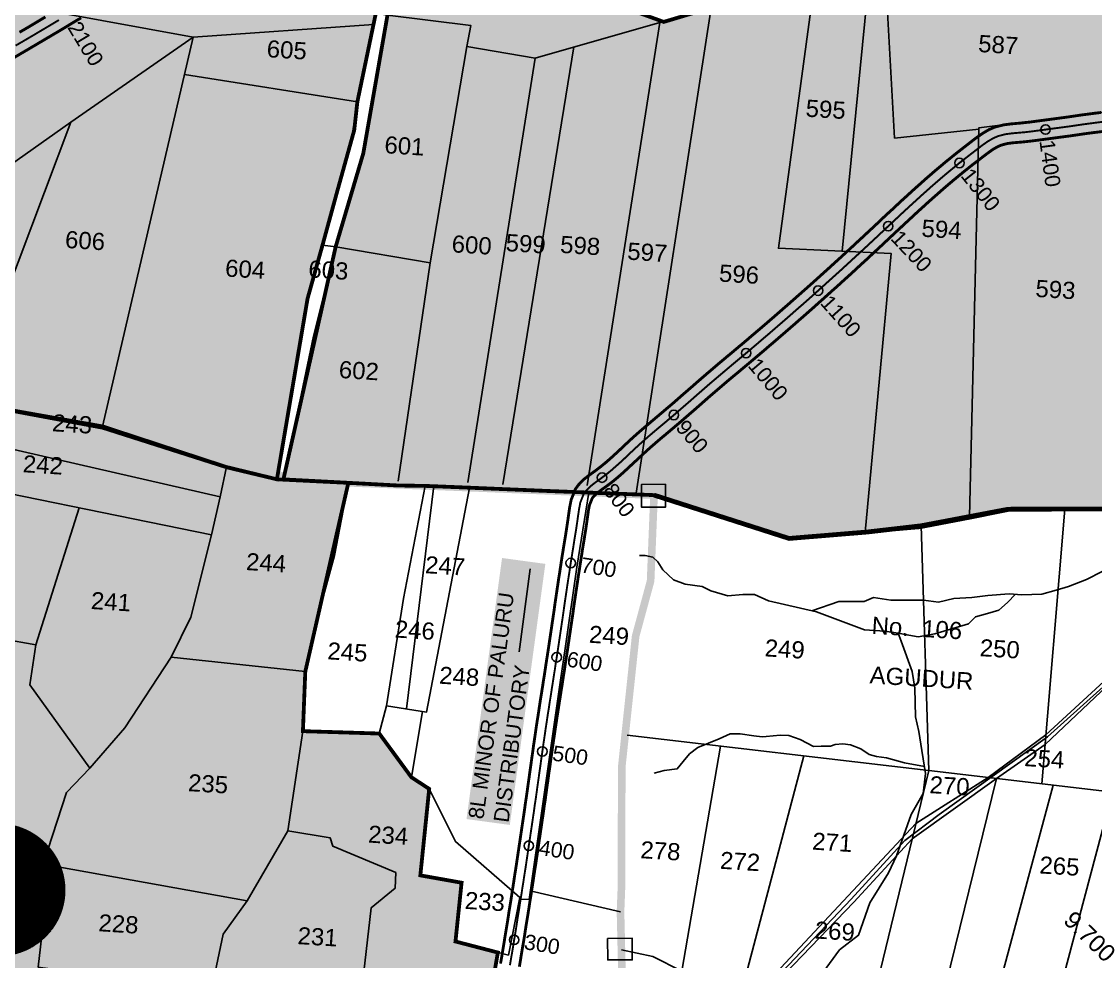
# Model space of a CAD drawing. Header units: inches. Extents: x 201618 to 222325, y 1599056 to 1612709.
# Drawn here: x 205704 to 206832, y 1605754 to 1606741 of the extents above; entities that cross this region are included whole.
import ezdxf
from ezdxf.enums import TextEntityAlignment as Align

# ---------------------------------------------------------------- set-up
doc = ezdxf.new("R2010")
doc.units = ezdxf.units.IN
doc.header["$LTSCALE"] = 15
doc.header["$MEASUREMENT"] = 0
doc.header["$PDMODE"] = 32
doc.header["$PDSIZE"] = 10
doc.linetypes.add('ACAD_ISO02W100', pattern=[15, 12, -3])
doc.linetypes.add('HIDDEN2', pattern=[0.1875, 0.125, -0.0625])
for name, color, linetype in [('CANAL1', 7, 'Continuous'), ('CHANAGE', 1, 'Continuous'), ('CSMark', 72, 'Continuous'), ('PAPER SIZE', 5, 'Continuous'), ('PLOT', 7, 'Continuous'), ('PLOTS', 7, 'Continuous'), ('PLOTS NO', 7, 'Continuous'), ('ROAD', 1, 'Continuous'), ('STREAM', 4, 'Continuous'), ('STRUCTURE', 5, 'Continuous'), ('text2', 7, 'Continuous'), ('VILLAGE BOUNDARY STONES', 1, 'Continuous'), ('VILLAGE BOUNDAY', 5, 'Continuous'), ('WUA-12', 3, 'Continuous')]:
    doc.layers.add(name, color=color, linetype=linetype)
doc.styles.get("Standard").update_dxf_attribs({"font": 'arial.ttf'})
doc.dimstyles.get("Standard").update_dxf_attribs({"dimtxt": 0.18, "dimasz": 0.18, "dimexe": 0.18, "dimexo": 0.0625, "dimgap": 0.09, "dimtad": 0, "dimtih": 1, "dimtoh": 1, "dimdec": 4, "dimzin": 0, "dimdsep": 46, "dimtxsty": 'Standard', "dimcen": 0.09, "dimadec": 0, "dimazin": 0, "dimtfac": 1, "dimtdec": 4, "dimtofl": 0, "dimtmove": 0, "dimatfit": 3, "dimfxl": 1, "dimtolj": 1, "dimtzin": 0, "dimarcsym": 0})

msp = doc.modelspace()

# ---------------------------------------------------------------- hatches: boundary and pattern name
at = {"layer": 'PLOTS NO'}
h = msp.add_hatch(color=2, dxfattribs=at)
h.dxf.hatch_style = 1
h.paths.add_polyline_path([(205462.2, 1606348.3), (205437.6, 1606348.2), (205429.1, 1606349.1), (205404, 1606351.8), (205396, 1606429.5), (205388, 1606507.3), (205383.9, 1606669.8), (205420.6, 1606841), (205458.9, 1606950.9), (205460.2, 1606950.6), (205485.3, 1607027.8), (205485.4, 1607083.6), (205485.4, 1607112.7), (205487.9, 1607137.7), (205495.4, 1607214), (205497.9, 1607239.3), (205505.4, 1607315.3), (205538.5, 1607335.4), (205590.8, 1607320.2), (205581.5, 1607365.7), (205596.3, 1607383.3), (205696, 1607382.1), (205703.6, 1607405.8), (205699.9, 1607446.4), (205652, 1607452.5), (205654.1, 1607569.4), (205646.1, 1607614.3), (205657.8, 1607769.8), (205770.2, 1607793.5), (205757, 1607719.9), (205821.8, 1607704.8), (205907.4, 1607685), (205973.3, 1607772.8), (206218.7, 1607712.2), (206218.7, 1607610.7), (206210, 1607553), (206183.5, 1607429.4), (206160.8, 1607328), (206146.1, 1607262.9), (206136.1, 1607212.3), (206122.2, 1607141.7), (206114.1, 1607094.6), (206111.5, 1607079.7), (206100.8, 1607017.7), (206095.2, 1606972.1), (206088.5, 1606918.1), (206087.8, 1606907.4), (206076.6, 1606749.9), (206074.1, 1606737.9), (206057.2, 1606656.9), (206053.9, 1606627.1), (206035.8, 1606562), (206020.6, 1606506.4), (206004.9, 1606450.3), (205988.8, 1606355.4), (205972.7, 1606260.5), (205919.2, 1606273.5), (205789.7, 1606316), (205645.4, 1606341.6), (205583.9, 1606359.4), (205576.8, 1606348.3), (205542.3, 1606348.8), (205507.2, 1606348.3)])
at = {"layer": 'PLOTS NO', "true_color": 0xfeeab9}
h = msp.add_hatch(color=254, dxfattribs=at)
h.dxf.hatch_style = 1
h.paths.add_polyline_path([(205979.5, 1606260.4), (206034.4, 1606504.7), (206063.4, 1606602.7), (206088.8, 1606747.8), (206095.4, 1606767.2), (206159.4, 1606820.4), (206378.9, 1606740.7), (206428.6, 1606755.6), (206487.4, 1606803.5), (206531.7, 1606865.8), (206657.4, 1606960.1), (206774.1, 1607007.3), (206782.3, 1607014.2), (206890.6, 1607064.4), (207012.1, 1607063.9), (207090.3, 1607121.1), (207191.2, 1607131.4), (207296.8, 1607161.9), (207285.1, 1606911.1), (207290, 1606807), (207283.4, 1606647.1), (207253.3, 1606455.2), (207226.9, 1606316.9), (207204.6, 1606192.4), (207193.8, 1606115.3), (207158.8, 1606117.4), (207056, 1606155.4), (206991.5, 1606178.1), (206964.4, 1606194.1), (206935.5, 1606210.8), (206924.8, 1606215.2), (206910.2, 1606220.2), (206889.5, 1606224.5), (206869.2, 1606228.6), (206835.1, 1606229.1), (206799.9, 1606229.2), (206742.8, 1606228.8), (206699.5, 1606220.1), (206648.3, 1606210.3), (206510.5, 1606198.4), (206368.7, 1606243.9), (206258.6, 1606248.2), (206174.9, 1606251.7), (206128.4, 1606253.6), (206099.8, 1606254), (206047.7, 1606256.8)])
at = {"layer": 'PLOTS NO', "true_color": 0x7aafdf}
h = msp.add_hatch(dxfattribs=at)
h.set_pattern_fill('ANSI31', color=143)
h.set_pattern_definition([(45, (0, 0), (-0.088388347648, 0.088388347648), [])])
h.paths.add_polyline_path([(205365.6, 1604886.1), (205376.4, 1605000.9), (205390.6, 1605165.1), (205406.6, 1605288), (205426.1, 1605404.9), (205426.2, 1605419.4), (205429.8, 1605576.6), (205430.7, 1605668.1), (205430.4, 1605807.8), (205434, 1605898.7), (205442.3, 1605967.7), (205463.8, 1606091.4), (205477.8, 1606193.1), (205500.3, 1606347), (205542.3, 1606348.8), (205576.8, 1606348.3), (205583.9, 1606359.4), (205645.4, 1606341.6), (205789.7, 1606314.7), (205920.1, 1606273.1), (205972.7, 1606260.5), (206047.7, 1606256.8), (206002.5, 1606058.7), (206000, 1605996.1), (206080.2, 1605993.6), (206113.9, 1605947.7), (206132.6, 1605935.5), (206123.3, 1605844.7), (206166.6, 1605837), (206160.2, 1605775.3), (206204.7, 1605763.7), (206168.9, 1605555.9), (206167.7, 1605536.9), (206155.6, 1605519.6), (206130, 1605530.8), (206056.1, 1605571.2), (206045.1, 1605552.2), (205884.5, 1605551.6), (205866.1, 1605409.6), (205593.9, 1605445.1), (205585.8, 1605399.9), (205561.5, 1605264.2), (205624.6, 1605257.2), (205736.4, 1605241.9), (205848.1, 1605226.5), (205848.7, 1605199.9), (205739.3, 1605111.7), (205641.6, 1605031.6), (205485.5, 1604908.1), (205438.9, 1604869.4)])
at = {"layer": 'text2'}
h = msp.add_hatch(dxfattribs=at)
h.set_pattern_fill('ANSI31', color=5)
h.set_pattern_definition([(45, (14817.52329, -6849.14004), (-0.088388347648, 0.088388347648), [])])
edge = h.paths.add_edge_path()
edge.add_arc((205681, 1605829.5), 69.1, 0, 360)
h.paths.add_polyline_path([(205602.3, 1605798.4), (205759.6, 1605798.4), (205759.6, 1605860.5), (205602.3, 1605860.5)], flags=9)

# ---------------------------------------------------------------- linework, layer by layer
at = {"layer": 'CANAL1', "color": 200, "linetype": 'ByBlock', "ltscale": 40, "const_width": 3}
for points in [[(205694.3, 1606701.8), (205703.4, 1606707.2), (205712.5, 1606712.5), (205721.6, 1606717.9), (205733.3, 1606724.8), (205739.9, 1606728.7), (205749, 1606734.1), (205758, 1606739.6), (205767.1, 1606745)], [(205702.4, 1606729.8), (205711.5, 1606735.1), (205723.1, 1606742), (205729.6, 1606745.9)], [(206207.5, 1605752.1), (206208.7, 1605758.8), (206209.8, 1605765.5), (206210.9, 1605772.2), (206212, 1605779), (206213.1, 1605785.7), (206214.2, 1605792.4), (206215.3, 1605799.1), (206216.3, 1605805.8), (206217.4, 1605812.6), (206218.5, 1605819.3), (206219.8, 1605827.9), (206220.6, 1605832.8), (206221.6, 1605839.5), (206222.6, 1605846.2), (206223.7, 1605853), (206224.7, 1605859.7), (206225.7, 1605866.4), (206226.7, 1605873.2), (206227.7, 1605879.9), (206228.7, 1605886.6), (206229.7, 1605893.4), (206230.7, 1605900.1), (206231.7, 1605906.8), (206232.7, 1605913.6), (206233.6, 1605920.3), (206234.6, 1605926.7), (206235.6, 1605933.8), (206236.5, 1605940.5), (206237.5, 1605947.3), (206238.4, 1605954), (206239.4, 1605960.8), (206240.3, 1605967.5), (206241.3, 1605974.3), (206242.2, 1605981.1), (206243.2, 1605987.8), (206244.2, 1605994.6), (206245.1, 1606001), (206246.2, 1606008.1), (206247.3, 1606014.9), (206248.3, 1606021.7), (206249.3, 1606028.4), (206250.4, 1606035.1), (206251.5, 1606041.9), (206252.5, 1606048.6), (206253.6, 1606055.4), (206254.6, 1606062.1), (206255.6, 1606068.8), (206256.6, 1606075.1), (206257.7, 1606082.2), (206258.7, 1606089), (206259.7, 1606095.7), (206260.7, 1606102.4), (206261.7, 1606109.2), (206262.7, 1606115.9), (206263.7, 1606122.6), (206264.6, 1606129.4), (206265.6, 1606136.1), (206266.6, 1606142.9), (206267.6, 1606149.6), (206268.6, 1606156.4), (206269.7, 1606163.2), (206270.7, 1606169.9), (206271.3, 1606174), (206272.8, 1606183.5), (206273.9, 1606190.3), (206275.3, 1606198.8), (206276.1, 1606203.7), (206277.1, 1606210.3), (206278.1, 1606216.9), (206279, 1606223.3), (206280.1, 1606231), (206281.7, 1606239), (206286.1, 1606250.2), (206289.2, 1606254.5), (206294.9, 1606260.4), (206301.1, 1606265.2), (206307.8, 1606270), (206312.2, 1606273.4), (206317.3, 1606277.5), (206322.3, 1606281.8), (206327.2, 1606286.3), (206332.1, 1606290.8), (206337, 1606295.5), (206344.4, 1606302.4), (206347, 1606304.8), (206352.2, 1606309.4), (206357.4, 1606313.9), (206362.7, 1606318.4), (206367.9, 1606322.8), (206373.1, 1606327.2), (206378.3, 1606331.6), (206382.6, 1606335.3), (206388.7, 1606340.4), (206393.8, 1606344.9), (206398.9, 1606349.4), (206404, 1606353.8), (206409.2, 1606358.3), (206414.3, 1606362.8), (206420.3, 1606368), (206424.7, 1606371.8), (206429.9, 1606376.2), (206435.1, 1606380.7), (206440.4, 1606385.1), (206445.6, 1606389.5), (206450.8, 1606393.8), (206458.6, 1606400.4), (206461.3, 1606402.6), (206466.5, 1606407), (206471.6, 1606411.4), (206476.8, 1606415.8), (206482, 1606420.2), (206487.1, 1606424.6), (206492.3, 1606429.1), (206497.4, 1606433.5), (206502.5, 1606438), (206507.6, 1606442.4), (206512.7, 1606446.9), (206517.8, 1606451.4), (206522.9, 1606455.9), (206528, 1606460.4), (206533.1, 1606464.9), (206538.2, 1606469.5), (206543.2, 1606474), (206548.3, 1606478.6), (206553.3, 1606483.1), (206558.3, 1606487.7), (206563.4, 1606492.3), (206568.4, 1606496.9), (206573.4, 1606501.5), (206578.4, 1606506.1), (206583.4, 1606510.8), (206589.2, 1606516.1), (206593.4, 1606520.1), (206598.4, 1606524.7), (206603.4, 1606529.4), (206608.3, 1606534.1), (206613.3, 1606538.8), (206618.4, 1606543.4), (206623.4, 1606548.1), (206628.4, 1606552.8), (206633.5, 1606557.4), (206638.5, 1606562), (206643.6, 1606566.6), (206648.8, 1606571.2), (206653.9, 1606575.8), (206659.1, 1606580.3), (206664.3, 1606584.8), (206669.6, 1606589.2), (206674.8, 1606593.6), (206682.7, 1606600), (206685.5, 1606602.3), (206690.9, 1606606.5), (206696.3, 1606610.7), (206702.6, 1606615.6), (206707.5, 1606619.3), (206713.6, 1606623.6), (206720.4, 1606627.6), (206726.7, 1606630.3), (206735.8, 1606632.6), (206743.4, 1606633.6), (206753.6, 1606634.5), (206757.2, 1606634.9), (206763.8, 1606635.6), (206770.4, 1606636.5), (206778, 1606637.5), (206783.9, 1606638.3), (206790.7, 1606639.2), (206797.4, 1606640.1), (206802.7, 1606640.8), (206810.9, 1606642), (206817.6, 1606643), (206827.6, 1606644.3), (206831.3, 1606644.8), (206838.1, 1606645.6)], [(206227.3, 1605748.8), (206228.4, 1605755.5), (206229.5, 1605762.3), (206230.6, 1605769), (206231.8, 1605775.7), (206232.9, 1605782.5), (206233.9, 1605789.2), (206235, 1605796), (206236.1, 1605802.7), (206237.2, 1605809.5), (206238.2, 1605816.2), (206239.6, 1605824.8), (206240.3, 1605829.7), (206241.4, 1605836.4), (206242.4, 1605843.2), (206243.4, 1605849.9), (206244.5, 1605856.7), (206245.5, 1605863.4), (206246.5, 1605870.2), (206247.5, 1605876.9), (206248.5, 1605883.7), (206249.5, 1605890.4), (206250.5, 1605897.2), (206251.5, 1605904), (206252.5, 1605910.7), (206253.4, 1605917.5), (206254.4, 1605923.8), (206255.4, 1605931), (206256.3, 1605937.7), (206257.3, 1605944.5), (206258.2, 1605951.3), (206259.2, 1605958), (206260.1, 1605964.8), (206261.1, 1605971.5), (206262, 1605978.2), (206263, 1605985), (206264, 1605991.7), (206264.9, 1605998), (206266, 1606005.1), (206267, 1606011.9), (206268.1, 1606018.6), (206269.1, 1606025.3), (206270.2, 1606032.1), (206271.2, 1606038.8), (206272.3, 1606045.5), (206273.3, 1606052.3), (206274.4, 1606059), (206275.4, 1606065.8), (206276.4, 1606072.1), (206277.5, 1606079.3), (206278.5, 1606086), (206279.5, 1606092.8), (206280.5, 1606099.5), (206281.5, 1606106.3), (206282.5, 1606113), (206283.5, 1606119.7), (206284.4, 1606126.5), (206285.4, 1606133.2), (206286.4, 1606140), (206287.4, 1606146.7), (206288.4, 1606153.4), (206289.4, 1606160.2), (206290.5, 1606166.9), (206291.1, 1606171), (206292.6, 1606180.4), (206293.6, 1606187.1), (206295, 1606195.6), (206295.8, 1606200.5), (206296.9, 1606207.2), (206297.9, 1606214), (206298.8, 1606220.5), (206299.8, 1606227.7), (206300.9, 1606233.3), (206303.8, 1606240.6), (206304.6, 1606241.7), (206308.3, 1606245.4), (206313.1, 1606249.2), (206319.7, 1606253.9), (206324.6, 1606257.6), (206330.2, 1606262.2), (206335.6, 1606266.9), (206340.7, 1606271.6), (206345.7, 1606276.3), (206350.7, 1606280.9), (206358, 1606287.7), (206360.4, 1606289.9), (206365.4, 1606294.4), (206370.5, 1606298.8), (206375.6, 1606303.2), (206380.8, 1606307.5), (206386, 1606311.9), (206391.3, 1606316.4), (206395.6, 1606320), (206401.7, 1606325.3), (206406.9, 1606329.8), (206412.1, 1606334.3), (206417.2, 1606338.8), (206422.3, 1606343.3), (206427.4, 1606347.8), (206433.4, 1606352.9), (206437.7, 1606356.6), (206442.8, 1606361), (206448, 1606365.4), (206453.2, 1606369.7), (206458.5, 1606374.1), (206463.7, 1606378.5), (206471.5, 1606385), (206474.2, 1606387.3), (206479.4, 1606391.7), (206484.6, 1606396.1), (206489.8, 1606400.6), (206495, 1606405), (206500.2, 1606409.5), (206505.3, 1606413.9), (206510.5, 1606418.4), (206515.7, 1606422.9), (206520.8, 1606427.4), (206526, 1606431.9), (206531.1, 1606436.4), (206536.2, 1606440.9), (206541.3, 1606445.5), (206546.4, 1606450), (206551.5, 1606454.6), (206556.6, 1606459.2), (206561.7, 1606463.7), (206566.7, 1606468.3), (206571.8, 1606472.9), (206576.9, 1606477.5), (206581.9, 1606482.2), (206586.9, 1606486.8), (206592, 1606491.4), (206597, 1606496.1), (206602.8, 1606501.5), (206607, 1606505.4), (206612, 1606510.1), (206617, 1606514.8), (206622, 1606519.5), (206627, 1606524.1), (206632, 1606528.8), (206637, 1606533.4), (206642, 1606538.1), (206647, 1606542.7), (206652, 1606547.2), (206657, 1606551.8), (206662.1, 1606556.3), (206667.1, 1606560.7), (206672.2, 1606565.2), (206677.3, 1606569.6), (206682.4, 1606573.9), (206687.6, 1606578.2), (206695.3, 1606584.5), (206698, 1606586.6), (206703.2, 1606590.8), (206708.6, 1606594.9), (206714.8, 1606599.7), (206719.3, 1606603.1), (206724.5, 1606606.8), (206729.5, 1606609.7), (206733.2, 1606611.3), (206739.6, 1606613), (206745.6, 1606613.8), (206755.4, 1606614.6), (206759.3, 1606615), (206766.2, 1606615.8), (206773.1, 1606616.7), (206780.7, 1606617.7), (206786.6, 1606618.5), (206793.3, 1606619.4), (206800.1, 1606620.3), (206805.5, 1606621), (206813.7, 1606622.2), (206820.4, 1606623.2), (206830.2, 1606624.5), (206833.8, 1606624.9), (206840.6, 1606625.8)]]:
    msp.add_lwpolyline(points, dxfattribs=at)
at = {"layer": 'CANAL1', "color": 1, "linetype": 'HIDDEN2', "ltscale": 40, "const_width": 2}
msp.add_lwpolyline([(205698.3, 1606715.8), (205707.4, 1606721.1), (205716.6, 1606726.5), (205728.2, 1606733.4), (205734.8, 1606737.3), (205743.8, 1606742.7)], dxfattribs=at)
at = {"layer": 'CANAL1', "color": 1, "linetype": 'HIDDEN2', "ltscale": 30, "const_width": 2}
msp.add_lwpolyline([(206217.4, 1605750.4), (206218.5, 1605757.2), (206219.7, 1605763.9), (206220.8, 1605770.6), (206221.9, 1605777.4), (206223, 1605784.1), (206224.1, 1605790.8), (206225.1, 1605797.5), (206226.2, 1605804.3), (206227.3, 1605811), (206228.3, 1605817.8), (206229.7, 1605826.4), (206230.4, 1605831.2), (206231.5, 1605838), (206232.5, 1605844.7), (206233.6, 1605851.4), (206234.6, 1605858.2), (206235.6, 1605864.9), (206236.6, 1605871.7), (206237.6, 1605878.4), (206238.6, 1605885.2), (206239.6, 1605891.9), (206240.6, 1605898.6), (206241.6, 1605905.4), (206242.6, 1605912.1), (206243.5, 1605918.9), (206244.5, 1605925.2), (206245.5, 1605932.4), (206246.4, 1605939.1), (206247.4, 1605945.9), (206248.3, 1605952.6), (206249.3, 1605959.4), (206250.2, 1605966.2), (206251.2, 1605972.9), (206252.1, 1605979.7), (206253.1, 1605986.4), (206254.1, 1605993.1), (206255, 1605999.5), (206256.1, 1606006.6), (206257.1, 1606013.4), (206258.2, 1606020.1), (206259.2, 1606026.9), (206260.3, 1606033.6), (206261.3, 1606040.3), (206262.4, 1606047.1), (206263.4, 1606053.8), (206264.5, 1606060.5), (206265.5, 1606067.3), (206266.5, 1606073.6), (206267.6, 1606080.8), (206268.6, 1606087.5), (206269.6, 1606094.2), (206270.6, 1606101), (206271.6, 1606107.7), (206272.6, 1606114.4), (206273.6, 1606121.2), (206274.5, 1606127.9), (206275.5, 1606134.7), (206276.5, 1606141.4), (206277.5, 1606148.2), (206278.5, 1606154.9), (206279.6, 1606161.7), (206280.6, 1606168.4), (206281.2, 1606172.5), (206282.7, 1606181.9), (206283.8, 1606188.7), (206285.1, 1606197.2), (206285.9, 1606202.1), (206287, 1606208.7), (206288, 1606215.5), (206288.9, 1606221.9), (206290, 1606229.3), (206291.3, 1606236.2), (206295, 1606245.4), (206296.9, 1606248.1), (206301.6, 1606252.9), (206307.1, 1606257.2), (206313.7, 1606262), (206318.4, 1606265.5), (206323.8, 1606269.9), (206328.9, 1606274.4), (206334, 1606278.9), (206338.9, 1606283.5), (206343.8, 1606288.2), (206351.2, 1606295.1), (206353.7, 1606297.4), (206358.8, 1606301.9), (206363.9, 1606306.4), (206369.1, 1606310.8), (206374.3, 1606315.2), (206379.6, 1606319.6), (206384.8, 1606324), (206389.1, 1606327.6), (206395.2, 1606332.9), (206400.3, 1606337.3), (206405.5, 1606341.8), (206410.6, 1606346.3), (206415.7, 1606350.8), (206420.9, 1606355.3), (206426.8, 1606360.5), (206431.2, 1606364.2), (206436.4, 1606368.6), (206441.6, 1606373), (206446.8, 1606377.4), (206452, 1606381.8), (206457.3, 1606386.2), (206465.1, 1606392.7), (206467.7, 1606394.9), (206472.9, 1606399.3), (206478.1, 1606403.7), (206483.3, 1606408.2), (206488.5, 1606412.6), (206493.6, 1606417), (206498.8, 1606421.5), (206504, 1606426), (206509.1, 1606430.4), (206514.2, 1606434.9), (206519.3, 1606439.4), (206524.5, 1606443.9), (206529.6, 1606448.4), (206534.7, 1606452.9), (206539.8, 1606457.5), (206544.8, 1606462), (206549.9, 1606466.6), (206555, 1606471.2), (206560, 1606475.7), (206565.1, 1606480.3), (206570.1, 1606484.9), (206575.1, 1606489.5), (206580.2, 1606494.2), (206585.2, 1606498.8), (206590.2, 1606503.4), (206596, 1606508.8), (206600.2, 1606512.7), (206605.2, 1606517.4), (206610.2, 1606522.1), (206615.2, 1606526.8), (206620.2, 1606531.4), (206625.2, 1606536.1), (206630.2, 1606540.8), (206635.2, 1606545.4), (206640.2, 1606550), (206645.3, 1606554.6), (206650.3, 1606559.2), (206655.4, 1606563.7), (206660.5, 1606568.3), (206665.6, 1606572.7), (206670.8, 1606577.2), (206676, 1606581.6), (206681.2, 1606585.9), (206689, 1606592.3), (206691.7, 1606594.4), (206697.1, 1606598.6), (206702.5, 1606602.8), (206708.7, 1606607.6), (206713.4, 1606611.2), (206719.1, 1606615.2), (206724.9, 1606618.6), (206730, 1606620.8), (206737.7, 1606622.8), (206744.5, 1606623.7), (206754.5, 1606624.6), (206758.2, 1606624.9), (206765, 1606625.7), (206771.8, 1606626.6), (206779.3, 1606627.6), (206785.2, 1606628.4), (206792, 1606629.3), (206798.8, 1606630.2), (206804.1, 1606630.9), (206812.3, 1606632.1), (206819, 1606633.1), (206828.9, 1606634.4), (206832.5, 1606634.9), (206839.3, 1606635.7)], dxfattribs=at)
at = {"layer": 'CHANAGE'}
for p in [(206779.8, 1606627.7), (206689.4, 1606592.6), (206614.6, 1606526.2), (206541, 1606458.6), (206465.4, 1606393), (206389.5, 1606328), (206314.1, 1606262.3), (206281.2, 1606172.6), (206266.5, 1606073.7), (206251.4, 1605974.8), (206237.2, 1605875.8), (206221.8, 1605777)]:
    msp.add_point(p, dxfattribs=at)
at = {"layer": 'PLOT'}
for points in [[(206088.8, 1606747.8), (206176.4, 1606736.8), (206172.2, 1606715), (206243.9, 1606702.8), (206428.6, 1606755.6), (206487.4, 1606803.5), (206815.2, 1606831.8), (206882.6, 1606651.1), (206925.7, 1606542.3), (206989.2, 1606360.3), (207026.6, 1606228.4), (207050.2, 1606175.7)], [(206610.3, 1606814.1), (206621.3, 1606618.7), (206709.6, 1606628.2)], [(206540.7, 1606808.1), (206499.3, 1606503), (206617.6, 1606497.7), (206590.5, 1606205)], [(206566.2, 1606500), (206596.9, 1606812.9)], [(205756.2, 1606635.5), (205884.6, 1606724.7), (205692.8, 1606759.8)], [(206034.4, 1606504.7), (206063.4, 1606602.7), (206088.8, 1606747.8), (206076.6, 1606749.9), (206057.2, 1606656.9)], [(206350, 1606245.8), (206428.6, 1606755.6)], [(206074.1, 1606737.9), (205884.6, 1606724.7)], [(206374.8, 1606740.2), (206298.5, 1606253.9)], [(205884.6, 1606724.7), (205789.7, 1606316)], [(206172.2, 1606715), (206133.5, 1606487.7)], [(206210.1, 1606255.2), (206284.4, 1606714.4)], [(206243.9, 1606702.8), (206173.3, 1606257.1)], [(205875.5, 1606685.6), (206057.2, 1606656.9), (206051, 1606617.7), (206020.6, 1606506.4), (206004.9, 1606450.3), (205972.7, 1606260.5)], [(206700.1, 1606221.4), (206709.6, 1606629.4), (206882.6, 1606651.1)], [(205540.8, 1606348.3), (205573.2, 1606447.4), (205629.6, 1606569.2), (205660.2, 1606567.6), (205756.2, 1606635.5), (205645.4, 1606341.6)], [(205979.5, 1606260.4), (206011.1, 1606410.9), (206034.4, 1606504.7), (206133.5, 1606487.7), (206099.9, 1606258.4)], [(206034.4, 1606504.7), (206020.6, 1606506.4)], [(206799.9, 1606229.2), (206775.9, 1605940.8)], [(206649.1, 1606211.7), (206657.1, 1605954.7), (206340.5, 1605992)], [(206657.1, 1605954.7), (206904.2, 1605925.7), (206920.3, 1606125.1), (206935.5, 1606210.8)], [(206376.6, 1605630.1), (206456.1, 1605698.6), (206643.6, 1605899.2), (206719.5, 1605947.4), (206780.1, 1605992.3), (206919.9, 1606120.8), (206982.7, 1606183.3)], [(206991.5, 1606178.1), (206919.1, 1606109.9), (206870.8, 1606068.5), (206779.3, 1605982.2), (206728.3, 1605946.3), (206639.7, 1605883), (206578.4, 1605816.6), (206460.9, 1605694.3), (206378.1, 1605621.9)], [(206397.9, 1605744.1), (206438.6, 1605980.4)], [(206525.9, 1605970.2), (206458.8, 1605715.7)], [(206334.4, 1605766.6), (206367.3, 1605759.5), (206397.9, 1605744.1), (206458.8, 1605715.7), (206455.6, 1605695.6), (206586.4, 1605663.4), (206657.1, 1605954.7)], [(206617.4, 1605494.7), (206728.3, 1605946.3)], [(206787.7, 1605939.4), (206665, 1605482.6)], [(206726.4, 1605466.9), (206850.1, 1605932)]]:
    msp.add_lwpolyline(points, dxfattribs=at)
at = {"layer": 'PLOTS'}
for points in [[(205574.1, 1606319.7), (205913.2, 1606242.2), (205919.6, 1606273.5)], [(205591.7, 1606265.9), (205904.1, 1606202.2), (205913.2, 1606242.2)], [(206128.4, 1606253.6), (206105.6, 1606135.5), (206087.9, 1606022.8), (206080.2, 1605993.6), (206000, 1605996.1)], [(206002.5, 1606058.7), (206008.7, 1606090.7), (206033.3, 1606180.5), (206047.7, 1606256.8)], [(206087.9, 1606022.8), (206129.9, 1606016.2), (206174.9, 1606251.7)], [(206137.4, 1606253.5), (206108.9, 1606019.5)], [(206227.4, 1605819.6), (206237.5, 1605819.2), (206255.4, 1605944.2), (206270.2, 1606047.1), (206275.7, 1606085.2), (206287.6, 1606168.2), (206300.3, 1606246.7)], [(205904.1, 1606202.2), (205882.3, 1606115.8), (205861.5, 1606073.9), (205813.1, 1605999.7), (205776.4, 1605957.4), (205713.1, 1606044.6), (205719.5, 1606086.6), (205753.8, 1606195.3), (205764.9, 1606230.6)], [(205580.7, 1606186.3), (205577.7, 1606111.9), (205719.5, 1606086.6)], [(205577.7, 1606111.9), (205573, 1605995.9), (205580.8, 1605965.6), (205627.3, 1605932.2), (205614.8, 1605878.1), (205727.4, 1605856.4), (205751.7, 1605931.8), (205776.4, 1605957.4)], [(205727.4, 1605856.4), (205941.4, 1605817.9), (205984.2, 1605891.4), (206000, 1605996.1), (206002.5, 1606058.7), (205861.5, 1606073.9)], [(206125.7, 1606016.8), (206113.9, 1605947.7), (206132.6, 1605935.5), (206123.3, 1605844.7), (206166.6, 1605837), (206160.2, 1605775.3), (206215.8, 1605761), (206227.7, 1605821.3), (206160.2, 1605880.1), (206132.6, 1605935.5)], [(205984.2, 1605891.4), (206028.7, 1605884.1), (206031.3, 1605875.2), (206097.4, 1605847.6), (206096.7, 1605831.1), (206071.7, 1605810.7), (206062.7, 1605731.1), (206133.8, 1605711.7), (206131.6, 1605694.7), (206127.2, 1605684.8), (206015, 1605680.8), (205901.2, 1605688.5), (205903.6, 1605723.3), (205916.4, 1605782.9), (205941.4, 1605817.9)], [(205734.4, 1605855.1), (205722, 1605748.3), (205903.6, 1605723.3)], [(206238.8, 1605828.6), (206333.5, 1605806.5)]]:
    msp.add_lwpolyline(points, dxfattribs=at)
at = {"layer": 'ROAD'}
msp.add_lwpolyline([(206986.9, 1606180.8), (206895.1, 1606092.1), (206782, 1605990), (206668.2, 1605908.7), (206632.2, 1605881.4), (206575.6, 1605819.6), (206457.4, 1605695.2), (206377.5, 1605625.3)], dxfattribs=at)
at = {"layer": 'STREAM'}
for points in [[(206534.4, 1606122.3), (206562.7, 1606132.1), (206578.3, 1606132.1), (206589.4, 1606132.2), (206599.1, 1606136.4), (206617.4, 1606133.7), (206634.9, 1606133.7), (206651.5, 1606133.7), (206667.3, 1606131.4), (206683.5, 1606135.2), (206702.4, 1606136.5), (206719.2, 1606138.4), (206741.5, 1606140.3), (206754.8, 1606139.3), (206776, 1606140), (206790.8, 1606144.1), (206804, 1606148.1), (206822.7, 1606155.4), (206839.3, 1606163.7), (206869.8, 1606175), (206911.7, 1606202.8), (206926.7, 1606214.3)], [(206533.1, 1605724.8), (206563.6, 1605766.7), (206583.3, 1605781.9), (206595.4, 1605816), (206614.9, 1605847.4), (206623.2, 1605865.2), (206638.8, 1605908.7), (206651.2, 1605930.5), (206653.9, 1605951.6), (206649.9, 1605975.8), (206646.6, 1605995.7), (206643.3, 1606011.1), (206642.4, 1606041.4), (206639.8, 1606058.8), (206628.1, 1606090.5), (206625, 1606098.9), (206611.1, 1606101.2), (206589.7, 1606102.6), (206539.3, 1606121.2), (206488.8, 1606133), (206474.2, 1606139.4), (206461.9, 1606139.4), (206446.3, 1606138.3), (206428.5, 1606143.5), (206419.4, 1606147.9), (206401.4, 1606150.5), (206389, 1606154.9), (206378, 1606165.4), (206372.7, 1606173.8), (206367.5, 1606178.6), (206359.3, 1606180.6), (206353.5, 1606180.6)], [(206625, 1606098.9), (206636.2, 1606097), (206646.2, 1606095.3), (206663.4, 1606098.2), (206682.5, 1606103.9), (206698.8, 1606108.8), (206706.2, 1606116.1), (206718.9, 1606119.5), (206730.6, 1606123.1), (206739.7, 1606131.3), (206748.2, 1606139.8)], [(206652.7, 1605958.9), (206631.8, 1605962.7), (206612.8, 1605968.2), (206602.3, 1605969.5), (206594.7, 1605971.6), (206586, 1605977.6), (206574.9, 1605981.7), (206566.9, 1605982.9), (206559, 1605982.2), (206554, 1605980.5), (206544.2, 1605980.2), (206536.2, 1605980.1), (206522, 1605987.2), (206510.3, 1605991.6), (206501.3, 1605991.9), (206486.5, 1605990.6), (206482.4, 1605990.2), (206473.4, 1605991.3), (206459.2, 1605993.2), (206448.6, 1605993.2), (206437, 1605988), (206414.8, 1605978.9), (206405.8, 1605972.2), (206399.2, 1605964.1), (206393.1, 1605956.7), (206379.2, 1605954.9), (206368.7, 1605951.9)]]:
    msp.add_lwpolyline(points, dxfattribs=at)
at = {"layer": 'VILLAGE BOUNDARY STONES'}
for points in [[(206380.6, 1606255.3), (206355.7, 1606255.2), (206355.7, 1606231.1), (206380.7, 1606231.1)], [(206320, 1605778.6), (206345.9, 1605778.7), (206345.9, 1605755.9), (206320.1, 1605755.9)]]:
    msp.add_lwpolyline(points, close=True, dxfattribs=at)
at = {"layer": 'VILLAGE BOUNDAY', "linetype": 'ACAD_ISO02W100', "ltscale": 0.2}
for points, const_width in [([(207461, 1608131.4), (207387.2, 1607702.6), (207338.8, 1607419.1), (207297.5, 1607176.2), (207285.1, 1606911.1), (207290, 1606807), (207289.1, 1606687.5), (207283.4, 1606647.1), (207253.3, 1606455.2), (207224.3, 1606303.3), (207204.6, 1606192.4), (207193.8, 1606115.3), (207161.9, 1606118.1), (206991.5, 1606178.1), (206935.5, 1606210.8), (206911.8, 1606220.2), (206868.3, 1606229.4), (206740.6, 1606229.1), (206649.1, 1606211.7), (206592.8, 1606205.2), (206510.5, 1606198.4), (206510.5, 1606198.4), (206368.7, 1606243.9)], 5), ([(205583.9, 1606359.4), (205776.2, 1606320.4), (205919.2, 1606273.5), (206016.3, 1606258.1), (206178.6, 1606251.6), (206368.7, 1606243.9), (206365.1, 1606153.8), (206349.4, 1606095.9), (206334.8, 1605958.5), (206334.5, 1605832.2), (206333.5, 1605806.5), (206335.7, 1605712.9)], 8)]:
    msp.add_lwpolyline(points, dxfattribs=dict(at, const_width=const_width))
at = {"layer": 'WUA-12', "color": 15, "const_width": 4}
for points in [[(205979.5, 1606260.4), (206034.4, 1606504.7), (206063.4, 1606602.7), (206088.8, 1606747.8), (206095.4, 1606767.2), (206159.4, 1606820.4), (206378.9, 1606740.7), (206428.6, 1606755.6), (206487.4, 1606803.5), (206531.7, 1606865.8), (206657.4, 1606960.1), (206774.1, 1607007.3), (206782.3, 1607014.2), (206890.6, 1607064.4)], [(206076.6, 1606749.9), (206074.1, 1606737.9), (206057.2, 1606656.9), (206053.9, 1606627.1), (206035.8, 1606562), (206020.6, 1606506.4), (206004.9, 1606450.3), (205988.8, 1606355.4), (205972.7, 1606260.5), (205919.2, 1606273.5), (205789.7, 1606316), (205645.4, 1606341.6)], [(205645.4, 1606341.6), (205789.7, 1606314.7), (205920.1, 1606273.1), (205972.7, 1606260.5), (206047.7, 1606256.8), (206002.5, 1606058.7), (206000, 1605996.1), (206080.2, 1605993.6), (206113.9, 1605947.7), (206132.6, 1605935.5), (206123.3, 1605844.7), (206166.6, 1605837), (206160.2, 1605775.3), (206204.7, 1605763.7), (206168.9, 1605555.9), (206167.7, 1605536.9), (206155.6, 1605519.6), (206130, 1605530.8), (206056.1, 1605571.2), (206045.1, 1605552.2), (205884.5, 1605551.6), (205866.1, 1605409.6), (205593.9, 1605445.1)], [(206835.1, 1606229.1), (206799.9, 1606229.2), (206742.8, 1606228.8), (206699.5, 1606220.1), (206648.3, 1606210.3), (206510.5, 1606198.4), (206368.7, 1606243.9), (206258.6, 1606248.2), (206174.9, 1606251.7), (206128.4, 1606253.6), (206099.8, 1606254), (206047.7, 1606256.8), (205979.5, 1606260.4)]]:
    msp.add_lwpolyline(points, dxfattribs=at)
at = {"layer": 'WUA-12', "const_width": 3}
for points in [[(205979.5, 1606260.4), (206034.4, 1606504.7), (206063.4, 1606602.7), (206088.8, 1606747.8), (206095.4, 1606767.2), (206159.4, 1606820.4), (206378.9, 1606740.7), (206428.6, 1606755.6), (206487.4, 1606803.5), (206531.7, 1606865.8), (206657.4, 1606960.1), (206774.1, 1607007.3), (206782.3, 1607014.2), (206890.6, 1607064.4)], [(206076.6, 1606749.9), (206074.1, 1606737.9), (206057.2, 1606656.9), (206053.9, 1606627.1), (206035.8, 1606562), (206020.6, 1606506.4), (206004.9, 1606450.3), (205988.8, 1606355.4), (205972.7, 1606260.5), (205919.2, 1606273.5), (205789.7, 1606316), (205645.4, 1606341.6)], [(205645.4, 1606341.6), (205789.7, 1606314.7), (205920.1, 1606273.1), (205972.7, 1606260.5), (206047.7, 1606256.8), (206002.5, 1606058.7), (206000, 1605996.1), (206080.2, 1605993.6), (206113.9, 1605947.7), (206132.6, 1605935.5), (206123.3, 1605844.7), (206166.6, 1605837), (206160.2, 1605775.3), (206204.7, 1605763.7), (206168.9, 1605555.9), (206167.7, 1605536.9), (206155.6, 1605519.6), (206130, 1605530.8), (206056.1, 1605571.2), (206045.1, 1605552.2), (205884.5, 1605551.6), (205866.1, 1605409.6), (205593.9, 1605445.1)], [(206835.1, 1606229.1), (206799.9, 1606229.2), (206742.8, 1606228.8), (206699.5, 1606220.1), (206648.3, 1606210.3), (206510.5, 1606198.4), (206368.7, 1606243.9), (206258.6, 1606248.2), (206174.9, 1606251.7), (206128.4, 1606253.6), (206099.8, 1606254), (206047.7, 1606256.8), (205979.5, 1606260.4)]]:
    msp.add_lwpolyline(points, dxfattribs=at)

# ---------------------------------------------------------------- texts
at = {"layer": 'CHANAGE'}
for s, rotation, p in [('2100', 301.1205, (205759.1, 1606739.1)), ('1400', 277.6564, (206781.3, 1606616.8)), ('1300', 308.5673, (206696.2, 1606584)), ('1200', 313.1334, (206622.1, 1606518.2)), ('1100', 311.8296, (206548.3, 1606450.4)), ('1000', 310.1002, (206472.5, 1606384.6)), ('900', 310.6594, (206396.6, 1606319.6)), ('800', 307.1635, (206320.8, 1606253.5)), ('700', 351.1259, (206292.1, 1606170.9)), ('600', 351.3856, (206277.4, 1606072)), ('500', 351.8614, (206262.3, 1605973.3)), ('400', 351.4886, (206248.1, 1605874.2)), ('300', 350.68, (206232.7, 1605775.3))]:
    msp.add_text(s, height=16, rotation=rotation, dxfattribs=at).set_placement(p, align=Align.MIDDLE_LEFT)
at = {"layer": 'CSMark', "color": 1}
msp.add_text('9.700', height=18, rotation=315.7011, dxfattribs=at).set_placement((206803.8, 1605802.5), align=Align.MIDDLE_LEFT)
at = {"layer": 'PLOTS NO'}
for s, p in [('587', (206708.7, 1606709.2)), ('605', (205961.6, 1606703.7)), ('595', (206527.5, 1606641.3)), ('601', (206085.2, 1606602.9)), ('594', (206649.2, 1606515.3)), ('606', (205749.8, 1606503.5)), ('600', (206155.8, 1606498.9)), ('599', (206212.5, 1606500.2)), ('598', (206269.7, 1606498.3)), ('597', (206340.2, 1606491.2)), ('604', (205917.9, 1606473.5)), ('603', (206005.3, 1606472.5)), ('596', (206436.5, 1606468.2)), ('593', (206768.8, 1606452.1)), ('602', (206037.3, 1606367)), ('243', (205736.2, 1606311)), ('242', (205705.5, 1606268)), ('244', (205939.9, 1606165.3)), ('247', (206127.9, 1606162)), ('241', (205777, 1606124.4)), ('No.  106', (206596.8, 1606098.4)), ('246', (206096.1, 1606094.5)), ('249', (206300, 1606089)), ('249', (206484.5, 1606074.7)), ('250', (206710.3, 1606074.9)), ('245', (206025.3, 1606071.6)), ('248', (206142.7, 1606046)), ('AGUDUR', (206594.7, 1606046.3)), ('254', (206757.1, 1605959.5)), ('235', (205879, 1605933.2)), ('270', (206657.6, 1605931.1)), ('234', (206068.1, 1605879.2)), ('271', (206534.4, 1605871.8)), ('278', (206354, 1605862.8)), ('272', (206437.6, 1605851.7)), ('265', (206773, 1605846.8)), ('233', (206169.6, 1605809.6)), ('228', (205784.9, 1605786.1)), ('231', (205994, 1605772.6)), ('269', (206537.1, 1605778.5))]:
    msp.add_text(s, height=18, rotation=356.3896, dxfattribs=at).set_placement(p)
at = {"layer": 'PLOTS NO', "color": 1}
msp.add_text('TC7', height=40, dxfattribs=at).set_placement((205681, 1605829.5), align=Align.MIDDLE_CENTER)
at = {"layer": 'STRUCTURE', "color": 5, "insert": (206173.6, 1605905.2), "char_height": 16, "width": 273.397, "attachment_point": 1, "rotation": 82.2474, "bg_fill": 1, "box_fill_scale": 1.1, "bg_fill_color": 7, "bg_fill_true_color": 16777215, "bg_fill_transparency": 0}
msp.add_mtext('{\\C1;8L MINOR OF PALURU DISTRIBUTORY}', dxfattribs=at)

# ---------------------------------------------------------------- leaders
at = {"layer": 'PAPER SIZE', "color": 1}
msp.add_leader([(206238.5, 1606166.4), (206227.1, 1606079.5)], dimstyle='Standard', override={"dimasz": 40, "dimgap": 0.09, "dimtad": 0, "dimtfill": 2, "dimtfillclr": 5}, dxfattribs=at)

doc.saveas('drawing.dxf')
